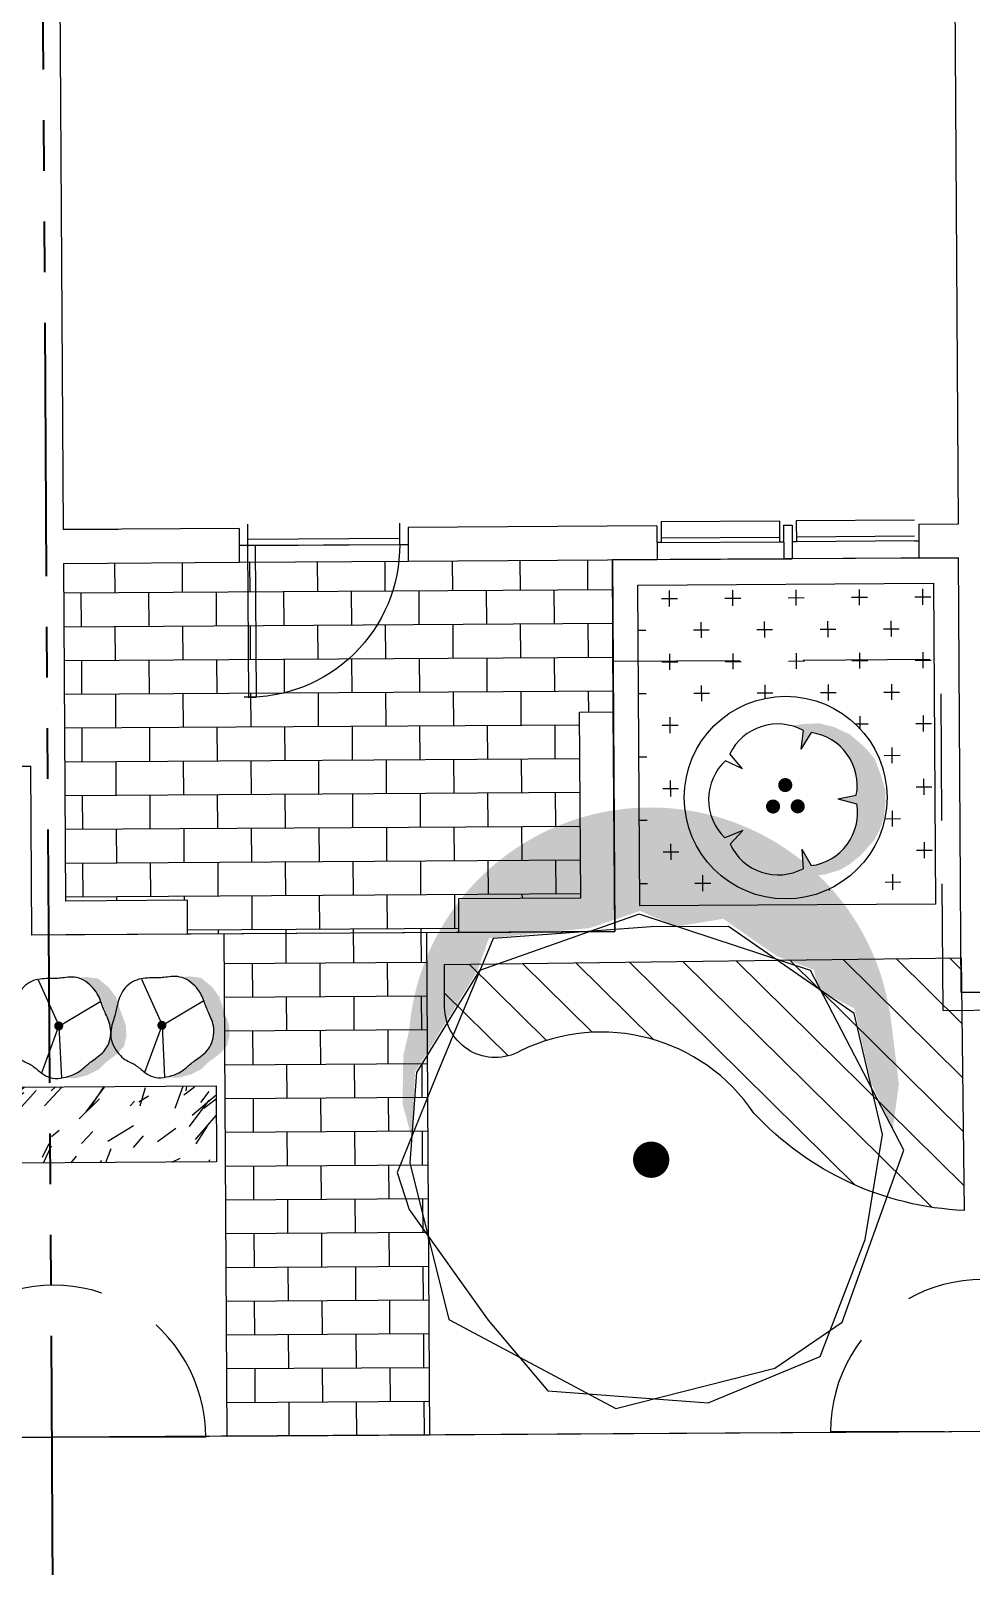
# Model space of a CAD drawing. Header units: feet. Extents: x 919634 to 928945, y 707022 to 708026.
# Drawn here: x 920902.22 to 920920.78, y 707106.93 to 707137.25 of the extents above; entities that cross this region are included whole.
import ezdxf

# ---------------------------------------------------------------- set-up
doc = ezdxf.new("R2010")
doc.units = ezdxf.units.FT
doc.header["$LTSCALE"] = 20
doc.header["$MEASUREMENT"] = 0
for name, pattern in [('HIDDEN2', [0.1875, 0.125, -0.0625]), ('Site Plan$0$HIDDEN2', [0.1875, 0.125, -0.0625]), ('Site Plan$0$PHANTOM2', [1.25, 0.625, -0.125, 0.125, -0.125, 0.125, -0.125])]:
    doc.linetypes.add(name, pattern=pattern)
for name, color, linetype in [('-u-site-utility clear zone', 252, 'HIDDEN2'), ('-u-site-xref', 7, 'Continuous'), ('LP-ANNO-LABL-SHRB', 2, 'Continuous'), ('Site Plan$0$-u-site-bldg_interior', 252, 'Continuous'), ('Site Plan$0$A-SILL', 4, 'Continuous'), ('Site Plan$0$SP-BLDG-ROOF ABOVE', 4, 'Site Plan$0$HIDDEN2'), ('Site Plan$0$SP-LOT PAVERS', 254, 'Continuous'), ('x-Villa5-LP Block$0$L-002', 253, 'Continuous'), ('x-Villa5-LP Block$0$LK-SHRB-013M', 253, 'Continuous'), ('x-Villa5-LP Block$0$LK-SHRB-035M', 253, 'Continuous'), ('x-Villa5-LP Block$0$LK-SHRB-TRNK', 253, 'Continuous'), ('x-Villa5-LP Block$0$LK-TREE-025M', 253, 'Continuous'), ('x-Villa5-LP Block$0$LK-TREE-050M', 253, 'Continuous'), ('x-Villa5-LP Block$0$LK-TREE-TRNK', 253, 'Continuous'), ('x-Villa5-LP Block$0$LP-PATT-SHAR', 253, 'Continuous'), ('x-Villa5-LP Block$0$LP-SHAR-BRDR-CONT', 253, 'Continuous'), ('x-Villa5-LP Block$0$LP-SHRB', 253, 'Continuous'), ('x-Villa5-LP Block$0$LP-TREE', 253, 'Continuous')]:
    doc.layers.add(name, color=color, linetype=linetype)
for name, color, linetype, lineweight in [('Site Plan$0$SP-LOT LINES', 252, 'Site Plan$0$PHANTOM2', 40), ('Site Plan$0$SP-SIDEWALK', 2, 'Continuous', 25), ('SP-BUILDING-FOOTPRINT', 1, 'Continuous', 25)]:
    doc.layers.add(name, color=color, linetype=linetype, lineweight=lineweight)
for name, color, linetype, plot in [('x-Villa5-LP Block$0$-u-site-no_plot', 253, 'Continuous', False), ('x-Villa5-LP Block$0$LK-SHRB-SHAD', 253, 'Continuous', False), ('x-Villa5-LP Block$0$LK-TREE-SHAD', 253, 'Continuous', False), ('x-Villa5-LP Block$0$LK-TREE-SHAD-SM30', 253, 'Continuous', False), ('x-Villa5-LP Block$0$LK-TREE-SHAD-SM40', 253, 'Continuous', False), ('x-Villa5-LP Block$0$LK-TREE-SHAD-SM50', 253, 'Continuous', False)]:
    doc.layers.add(name, color=color, linetype=linetype, plot=plot)
doc.layers.get('-u-site-xref').off()

# ---------------------------------------------------------------- blocks, each defined once
blk = doc.blocks.new('Site Plan$0$DR1H902')
for p, q in [((-0.5, 0), (-0.5, 1)), ((-0.5, 1.000000000000057), (-0.4500000000000455, 1.000000000000057)), ((-0.4500000000000455, 0), (-0.4500000000000455, 1)), ((-0.5, -5.684341886080801e-14), (-0.4500000000000455, -5.684341886080801e-14))]:
    blk.add_line(p, q)
blk.add_arc((-0.5, 0), 1, 0, 91.70698490235472)
blk = doc.blocks.new('Site Plan$0$A$C4e4189c5')
at = {"layer": 'Site Plan$0$-u-site-bldg_interior'}
for p, q in [((-38.00000000004002, 4), (-40.00000000004002, 4)), ((-2.00000000005457, 5.5), (-38.00000000005457, 5.5)), ((-2.000000000040018, 4), (-38.00000000004002, 4)), ((-2.000000000040018, 4), (-4.001776687800884e-11, 4))]:
    blk.add_line(p, q, dxfattribs=at)
at = {"layer": 'Site Plan$0$-u-site-bldg_interior', "xscale": 35.99999999999999, "yscale": 35.99999999999999, "zscale": 95.99999999999997, "rotation": 179.9999999999935}
blk.add_blockref('Site Plan$0$DR1H902', (-20.00000000004002, 4), dxfattribs=at)
blk = doc.blocks.new('Site Plan')
at = {"layer": 'Site Plan$0$SP-LOT PAVERS'}
h = blk.add_hatch(dxfattribs=at)
h.set_pattern_fill('AR-B816', color=256, scale=0.08333333333333331, angle=0.3591501261498651)
h.set_pattern_definition([(0.3591501261498002, (920845.9880869243, 707109.1255465699), (-0.004178874107166311, 0.6666535692964085), []), (90.35915012614986, (920845.9880869243, 707109.1255465699), (-0.6708324434035743, 0.6624746951892417), [0.6666666666666665, -0.6666666666666665])])
h.paths.add_polyline_path([(920910.0271899253, 707119.4438468982), (920910.670670735, 707119.4478805154), (920910.6664920351, 707120.1145063223), (920913.0725832878, 707120.1296165109), (920913.04959948, 707123.7962111419), (920913.7162530487, 707123.800390016), (920913.6974482017, 707126.8003172514), (920902.8643277062, 707126.7324244714), (920902.9061163386, 707120.0658886808), (920905.3100437657, 707120.0809575417), (920905.3142226399, 707119.4143039724), (920906.0272684051, 707119.4187736529), (920906.0871627085, 707109.5022736781), (920910.0870842288, 707109.5273469237)])
at = {"layer": 'Site Plan$0$-u-site-bldg_interior'}
for p, q in [((920902.6318778665, 707163.815011359, -4.92498255506876e-07), (920902.8601488317, 707127.3990780406, -4.92498255506876e-07)), ((920920.5264683261, 707127.509818204, -4.92498255506876e-07), (920920.2981974503, 707163.9257498995, -4.92498255506876e-07)), ((920919.6595896453, 707127.5877192024, -4.92498255506876e-07), (920917.3263021526, 707127.5730931431, -4.92498255506876e-07)), ((920902.8601487395, 707127.39907804, -4.92498255506876e-07), (920903.9433802138, 707127.4058682055, -4.92498255506876e-07)), ((920906.3313216268, 707127.4208368589, -4.92498255506876e-07), (920902.8601488317, 707127.3990780406, -4.92498255506876e-07)), ((920906.3313216268, 707127.4208368589, -4.92498255506876e-07), (920906.3355005006, 707126.7541832897, -4.92498255506876e-07)), ((920906.4974626598, 707127.5052132737, -4.92498255506876e-07), (920906.500074456, 707127.088554793, -4.92498255506876e-07)), ((920909.4974037214, 707127.5240182076, -4.92498255506876e-07), (920909.5000155177, 707127.1073597264, -4.92498255506876e-07)), ((920914.5768785387, 707127.472523591, -4.92498255506876e-07), (920909.6645894732, 707127.4417312139, -4.92498255506876e-07)), ((920909.6645894732, 707127.4417312139, -4.92498255506876e-07), (920909.6687683474, 707126.7750776602, -4.92498255506876e-07)), ((920914.5768785387, 707127.472523591, -4.92498255506876e-07), (920914.5810574128, 707126.8058700216, -4.92498255506876e-07)), ((920914.6596878757, 707127.5563776467, -4.92498255506876e-07), (920916.9929753682, 707127.5710037056, -4.92498255506876e-07)), ((920914.6596878757, 707127.5563776467, -4.92498255506876e-07), (920914.6622773283, 707127.1432836293, -4.92498255506876e-07)), ((920916.9929753682, 707127.5710037056, -4.92498255506876e-07), (920916.9955648207, 707127.1579096887, -4.92498255506876e-07)), ((920917.0768294234, 707127.4881943689, -4.92498255506876e-07), (920917.2434928155, 707127.4892390876, -4.92498255506876e-07)), ((920917.0768294234, 707127.4881943689, -4.92498255506876e-07), (920917.0810082976, 707126.8215407999, -4.92498255506876e-07)), ((920917.2434928155, 707127.4892390876, -4.92498255506876e-07), (920917.2476716897, 707126.8225855184, -4.92498255506876e-07)), ((920917.3263021526, 707127.5730931431, -4.92498255506876e-07), (920917.3288916051, 707127.1599991256, -4.92498255506876e-07)), ((920919.7434437004, 707127.5049098654, -4.92498255506876e-07), (920920.5264683261, 707127.509818204, -4.92498255506876e-07)), ((920919.7434437004, 707127.5049098654, -4.92498255506876e-07), (920919.7476225746, 707126.8382562962, -4.92498255506876e-07)), ((920906.500074456, 707127.088554793, -4.92498255506876e-07), (920906.3334110634, 707127.0875100745, -4.92498255506876e-07)), ((920906.4992909172, 707127.2135523371, -4.92498255506876e-07), (920909.499231979, 707127.2323572707, -4.92498255506876e-07)), ((920906.500074456, 707127.088554793, -4.92498255506876e-07), (920909.5000155177, 707127.1073597264, -4.92498255506876e-07)), ((920909.5000155177, 707127.1073597264, -4.92498255506876e-07), (920909.66667891, 707127.1084044451, -4.92498255506876e-07)), ((920914.6622773283, 707127.1432836293, -4.92498255506876e-07), (920914.5789456321, 707127.1427612702, -4.92498255506876e-07)), ((920914.6616970166, 707127.2358604609, -4.92498255506876e-07), (920916.9949845091, 707127.2504865199, -4.92498255506876e-07)), ((920914.6622773283, 707127.1432836293, -4.92498255506876e-07), (920916.9955648207, 707127.1579096887, -4.92498255506876e-07)), ((920916.9955648207, 707127.1579096887, -4.92498255506876e-07), (920917.078896517, 707127.1584320479, -4.92498255506876e-07)), ((920917.3288916051, 707127.1599991256, -4.92498255506876e-07), (920917.2455599094, 707127.1594767665, -4.92498255506876e-07)), ((920919.6615987862, 707127.2672020167, -4.92498255506876e-07), (920917.3283112935, 707127.2525759569, -4.92498255506876e-07)), ((920919.6621790981, 707127.1746251846, -4.92498255506876e-07), (920917.3288916051, 707127.1599991256, -4.92498255506876e-07)), ((920919.6621790981, 707127.1746251846, -4.92498255506876e-07), (920919.7455107939, 707127.1751475444, -4.92498255506876e-07)), ((920902.8643277058, 707126.7324244714, -4.92498255506876e-07), (920906.3355005006, 707126.7541832897, -4.92498255506876e-07)), ((920902.8643277058, 707126.7324244714, -4.92498255506876e-07), (920902.9061163384, 707120.0658886808, -4.92498255506876e-07)), ((920906.3355005006, 707126.7541832897, -4.92498255506876e-07), (920909.6687683474, 707126.7750776602, -4.92498255506876e-07)), ((920909.6687683474, 707126.7750776602, -4.92498255506876e-07), (920914.5810574128, 707126.8058700216, -4.92498255506876e-07)), ((920914.5810574128, 707126.8058700216, -4.92498255506876e-07), (920917.0810082976, 707126.8215407999, -4.92498255506876e-07)), ((920917.0810082976, 707126.8215407999, -4.92498255506876e-07), (920917.2476716897, 707126.8225855184, -4.92498255506876e-07)), ((920919.7476225746, 707126.8382562962, -4.92498255506876e-07), (920917.2476716897, 707126.8225855184, -4.92498255506876e-07)), ((920919.7476225746, 707126.8382562962, -4.92498255506876e-07), (920920.5306472001, 707126.8431646348, -4.92498255506876e-07)), ((920920.5844501805, 707118.2599824987, -4.92498255506876e-07), (920920.530647067, 707126.8431646338, -4.92498255506876e-07)), ((920913.0495994799, 707123.7962111419, -4.92498255506876e-07), (920913.7162530486, 707123.800390016, -4.92498255506876e-07)), ((920913.0725832875, 707120.1296165109, -4.92498255506876e-07), (920913.0495994799, 707123.7962111419, -4.92498255506876e-07)), ((920913.7434157307, 707119.4671418156, -4.92498255506876e-07), (920913.7162530486, 707123.800390016, -4.92498255506876e-07)), ((920899.2464917982, 707122.709665773, -4.92498255506876e-07), (920902.2227445005, 707122.7283222176, -4.92498255506876e-07)), ((920902.2436154985, 707119.3950560732, -4.92498255506876e-07), (920902.2227211397, 707122.728322071, -4.92498255506876e-07)), ((920905.3100437655, 707120.0809575417, -4.92498255506876e-07), (920902.9061163384, 707120.0658886808, -4.92498255506876e-07)), ((920905.3142226398, 707119.4143039724, -4.92498255506876e-07), (920905.3100437655, 707120.0809575417, -4.92498255506876e-07)), ((920910.666491861, 707120.1145340845, -4.92498255506876e-07), (920913.0725832875, 707120.1296165109, -4.92498255506876e-07)), ((920910.6706707348, 707119.4478805154, -4.92498255506876e-07), (920910.666491861, 707120.1145340845, -4.92498255506876e-07)), ((920902.9102690682, 707119.3992349473, -4.92498255506876e-07), (920902.2436154985, 707119.3950560732, -4.92498255506876e-07)), ((920905.3142226398, 707119.4143039724, -4.92498255506876e-07), (920902.9102690682, 707119.3992349473, -4.92498255506876e-07)), ((920910.6706707348, 707119.4478805154, -4.92498255506876e-07), (920913.7434157307, 707119.4671418156, -4.92498255506876e-07)), ((920921.25110375, 707118.2641613729, -4.92498255506876e-07), (920920.5844501805, 707118.2599824987, -4.92498255506876e-07))]:
    blk.add_line(p, q, dxfattribs=at)
at = {"layer": 'Site Plan$0$A-SILL'}
for p, q in [((920913.7162530486, 707123.800390016, -4.92498255506876e-07), (920913.6974482016, 707126.8003172516, -4.92498255506876e-07)), ((920910.6706707348, 707119.4478805154, -4.92498255506876e-07), (920905.3142226398, 707119.4143039724, -4.92498255506876e-07))]:
    blk.add_line(p, q, dxfattribs=at)
at = {"layer": 'Site Plan$0$SP-BLDG-ROOF ABOVE'}
for p, q in [((920913.7100012768, 707124.8003433701, -4.92498255506876e-07), (920920.5431837756, 707124.8431901512, -4.92498255506876e-07)), ((920920.2243983167, 707117.9061381783, -4.92498255506876e-07), (920920.1809140175, 707124.840918575, -4.92498255506876e-07)), ((920920.2243983189, 707117.9061378099, -4.92498255506876e-07), (920925.7646267961, 707117.9590970827, -4.92498255506876e-07))]:
    blk.add_line(p, q, dxfattribs=at)
at = {"layer": 'Site Plan$0$SP-LOT LINES', "ltscale": 0.4}
blk.add_line((920902.7832920322, 707086.4811117142, 1.430118495161385e-07), (920902.2191440273, 707176.479343569, 1.430118495161385e-07), dxfattribs=at)
at = {"layer": 'Site Plan$0$SP-SIDEWALK'}
for p, q in [((920906.0272656438, 707119.4192307692, -4.92498255506876e-07), (920906.0870933855, 707109.513751177, -4.92498255506876e-07)), ((920910.027192686, 707119.4433897815, -4.92498255506876e-07), (920910.0870204277, 707109.5379101892, -4.92498255506876e-07)), ((920958.6307453202, 707109.829742878), (920601.175494837, 707107.5890581203)), ((920939.6384011458, 707109.7125874128, -4.92498255506876e-07), (920844.3069367487, 707109.1150083903, -4.92498255506876e-07))]:
    blk.add_line(p, q, dxfattribs=at)
at = {"layer": 'Site Plan$0$-u-site-bldg_interior', "xscale": -0.08333333333333334, "yscale": 0.08333333333333334, "zscale": 0.08333333333333333, "rotation": 0.3591501261498654}
blk.add_blockref('Site Plan$0$A$C4e4189c5', (920906.3355251638, 707126.7533630034, 1.430120795902004e-07), dxfattribs=at)
blk = doc.blocks.new('x-Villa5-LP Block$0$SHRUB-LRG-121')
at = {"layer": 'x-Villa5-LP Block$0$LK-SHRB-SHAD'}
blk.add_hatch(color=256, dxfattribs=at).paths.add_polyline_path([(0.2065465789053249, 0.499285902393737), (0.2951794070149774, 0.5079279536462238), (0.411915319333076, 0.4906438459901814), (0.5243276808678559, 0.397741762831771), (0.5999898483938679, 0.2918765950680324), (0.6432253726944523, 0.1579247517193387), (0.6994315575786629, -0.001953250537884088), (0.703755108361996, -0.1099789298269798), (0.6778137954283778, -0.2158440975907219), (0.6107987294690176, -0.2914620730930899), (0.4746068345091103, -0.3930062126550524), (0.4097535480582408, -0.4578216202285113), (0.2908558562316514, -0.5161554880748369), (0.1676346053880735, -0.5464026751851456), (0.08764888707872842, -0.5420816469833696), (0.06386934541994549, -0.5312790790544568), (0.1525021735295979, -0.5075134316712848), (0.2389732221307597, -0.4578216202285113), (0.3146353896567717, -0.3908456959786335), (0.4184006496248998, -0.3173882371526879), (0.5027099187175637, -0.222325637317855), (0.5394601209599799, -0.1359050938865778), (0.5394601209599799, -0.008434790265017256), (0.5048716982260544, 0.1017514005494355), (0.4637979534339678, 0.1838509157789332), (0.431371310208533, 0.276753004088409), (0.3665180237576635, 0.3847786833775082), (0.2886940767231607, 0.4560756306780966), (0.2411350016392504, 0.4841623062630482)])
at = {"layer": 'x-Villa5-LP Block$0$LK-SHRB-013M'}
for p, q in [((-0.2098530739028206, 0.4809741930429254), (0.002837181159428326, 0.004674438082567178)), ((0.02411054094827492, 0.011761417733549), (0.4392924265207689, 0.2544689060083254)), ((0.002837181159428326, 0.004674438082567178), (-0.1833047622509838, -0.4896424062422291))]:
    blk.add_line(p, q, dxfattribs=at)
at = {"layer": 'x-Villa5-LP Block$0$LK-SHRB-035M'}
blk.add_line((0.002837181159428326, -0.00418428843384433), (0.02518236886833591, -0.5396977819131603), dxfattribs=at)
blk.add_lwpolyline([(0.3657733124828653, -0.35104675494226), (0.3815805365216605, -0.3398224485478138), (0.3984144767265718, -0.327644928642151), (0.4158459435518083, -0.3143925663024838), (0.4334457474515645, -0.2999437326060139), (0.4507846988800637, -0.2841767986299537), (0.4674336082915005, -0.2669701354515119), (0.4829632861400981, -0.2482021141479045), (0.4969445428800441, -0.2277511057963295), (0.5090221857100872, -0.2055785103113124), (0.5191370088070641, -0.181977842956595), (0.5273038030923587, -0.157325647833229), (0.5335373594873332, -0.1319984690422693), (0.5378524689133641, -0.1063728506847603), (0.5402639222918211, -0.08082533686176063), (0.5407865105440806, -0.05573247167431816), (0.5394350245915192, -0.03147079922348794), (0.536275354923454, -0.008348851016915404), (0.5315777903010783, 0.01359689181135337), (0.5256637190535045, 0.03439796072068546), (0.5188545295098805, 0.05408588717044083), (0.511471609999326, 0.07269220261998655), (0.5038363488509816, 0.09024843852867548), (0.4962701343939813, 0.1067861263558783), (0.4890943549574445, 0.1223367975609513), (0.4825563381064555, 0.1369648516656667), (0.4766071683498154, 0.1508661604414172), (0.4711238694322759, 0.1642694637220075), (0.4659834650985957, 0.1774035013412316), (0.4610629790935121, 0.190497013132898), (0.456239435161784, 0.2037787389308043), (0.4513898570481558, 0.2174774185687482), (0.4463912684973721, 0.2318217918805381), (0.441103597414795, 0.2469884512149925), (0.4353183883481648, 0.2629453989810351), (0.4288100900058325, 0.2796084901026141), (0.4213531510961417, 0.2968935795036778), (0.4127220203274362, 0.3147165221081671), (0.4026911464080811, 0.3329931728400304), (0.391034978046406, 0.3516393866232121), (0.3775279639507758, 0.3705710183816642), (0.3620217693270575, 0.3896513068901406), (0.3446769253713242, 0.4085330263266691), (0.3257311797771578, 0.4268163347200868), (0.3054222802381474, 0.4441013900992274), (0.2839879744478893, 0.4599883504929316), (0.2616660100999724, 0.4740773739300366), (0.238694134887993, 0.4859686184393794), (0.2153100965055472, 0.4952622420497939), (0.1917475925335239, 0.5016977528998616), (0.1682241201020815, 0.505572059567136), (0.1449531262286641, 0.5073214207389043), (0.1221480579307368, 0.5073820951024572), (0.1000223622257579, 0.5061903413450857), (0.07878948613117842, 0.5041824181540839), (0.05866287666444947, 0.5017945842167428), (0.03985598084303632, 0.4994630982203496), (0.02248366055935236, 0.497542796593585), (0.006266437205681541, 0.4960628267306575), (-0.009173752950729863, 0.4949709137671725), (-0.02421497364264269, 0.4942147828387213), (-0.03923528860280356, 0.4937421590809024), (-0.05461276156398043, 0.4935007676293139), (-0.0707254562589128, 0.493438333619558), (-0.08795143642037573, 0.4935025821872294), (-0.1065660895111904, 0.4936041247113003), (-0.1264340979145473, 0.4935051175442382), (-0.1473174677437044, 0.4929306032818879), (-0.1689782051119195, 0.491605624520087), (-0.1911783161324578, 0.4892552238546806), (-0.2136798069185772, 0.4856044438815097), (-0.2362446835835428, 0.4803783271964157), (-0.2586349522406195, 0.4733019163952399), (-0.28062070960695, 0.4641738346543072), (-0.3020044148152365, 0.4530870274718488), (-0.3225966176020663, 0.4402080209265833), (-0.3422078677040261, 0.4257033410972291), (-0.3606487148577031, 0.4097395140625011), (-0.3777297087996843, 0.3924830659011107), (-0.3932613992665566, 0.37410052269178), (-0.4070543359949141, 0.3547584105132238), (-0.4189846554291066, 0.3346415083351673), (-0.4291908408445835, 0.3140076066914048), (-0.4378769622245784, 0.293132749006741), (-0.4452470895522964, 0.2722929787059769), (-0.451505292810964, 0.2517643392139171), (-0.4568556419838004, 0.2318228739553625), (-0.461502207054032, 0.2127446263551214), (-0.4656490580048782, 0.1948056398379947), (-0.4694891977182891, 0.1781690378778826), (-0.4731713606711594, 0.1625462641450675), (-0.4768332142391358, 0.1475358423589199), (-0.4806124257978439, 0.1327362962388214), (-0.4846466627229091, 0.1177461495041427), (-0.4890735923899712, 0.1021639258742653), (-0.4940308821746626, 0.08558814906856327), (-0.4996561994526161, 0.06761734280640752), (-0.5059803350152947, 0.04795023198010284), (-0.5126065733175551, 0.02668634617363708), (-0.519031322230056, 0.00402541614392149), (-0.5247509896234988, -0.01983282735213265), (-0.5292619833685421, -0.04468865355761409), (-0.5320607113358804, -0.070342331715608), (-0.5326435813961865, -0.09659413106920312), (-0.5305070014201405, -0.1232443208614882), (-0.5253009075472193, -0.1500657602906834), (-0.517289348992108, -0.1767216683755279), (-0.5068899032382888, -0.2028478540898924), (-0.4945201477692436, -0.2280801264076509), (-0.4805976600684474, -0.2520542943026705), (-0.4655400176193822, -0.2744061667488253), (-0.4497647979055373, -0.2947715527199861), (-0.4336895784103874, -0.3127862611900234), (-0.417675376585116, -0.328206366086075), (-0.4018569697517407, -0.3412690011483335), (-0.3863125751999661, -0.352331565070255), (-0.3711204102195111, -0.3617514565453028), (-0.3563586921000876, -0.3698860742669261), (-0.3421056381314074, -0.3770928169285881), (-0.3284394656031822, -0.383729083223745), (-0.3154383918051309, -0.3901522718458565), (-0.3031309360368155, -0.3966813471353809), (-0.291346825637234, -0.4034815360208093), (-0.2798660899552345, -0.4106796310776275), (-0.2684687583396652, -0.4184024248813252), (-0.2569348601393813, -0.4267767100073954), (-0.2450444247032308, -0.4359292790313241), (-0.232577481380055, -0.4459869245286043), (-0.219314059518716, -0.4570764390747222), (-0.2050514160916777, -0.4692157957703103), (-0.1896557185658807, -0.4819876898165489), (-0.1730103620318957, -0.4948659969397617), (-0.1549987415802647, -0.5073245928662686), (-0.1355042523015726, -0.5188373533223931), (-0.1144102892863614, -0.5288781540344552), (-0.09160024762520891, -0.5369208707287783), (-0.06695752240866426, -0.5424393791316859), (-0.04048119930575922, -0.5450505099464706), (-0.01263312629937019, -0.5449429137843325), (0.01600915804914393, -0.5424481962334475), (0.04486811517845268, -0.5378979628819813), (0.07336620652719716, -0.5316238193181171), (0.1009258935340398, -0.5239573711300203), (0.1269696376376288, -0.5152302239058635), (0.1509199002766195, -0.5057739832338264), (0.1723440149706832, -0.4958832636724217), (0.1913888035635622, -0.4857047156615764), (0.208345959980015, -0.4753479986115536), (0.2235071781447999, -0.464922771932617), (0.2371641519826824, -0.4545386950350405), (0.2496085754184136, -0.4443054273290805), (0.2611321423767592, -0.4343326282250146), (0.2720265467824774, -0.4247299571331027), (0.282572228871615, -0.4155614766450064), (0.2930046141253513, -0.4067088620779806), (0.3035478743361608, -0.3980081919306642), (0.3144261812965183, -0.3892955447016995), (0.3258637067988985, -0.3804069988897325), (0.338084622635769, -0.3711786329934093), (0.3513131005996044, -0.3614465255113686)], close=True, dxfattribs=at)
at = {"layer": 'x-Villa5-LP Block$0$LK-SHRB-TRNK', "const_width": 0.046875}
blk.add_lwpolyline([(-0.0234375, 0, 1), (0.0234375, 0, 1)], format="xyb", close=True, dxfattribs=at)
blk = doc.blocks.new('x-Villa5-LP Block$0$SHRUB-LRG-421')
at = {"layer": 'x-Villa5-LP Block$0$LK-SHRB-SHAD'}
blk.add_hatch(color=256, dxfattribs=at).paths.add_polyline_path([(0.04890674199781841, 0.4855210793319458), (0.1251363003899257, 0.4961515451490079), (0.2279575585463363, 0.4996950395267881), (0.3307788259290732, 0.4731188634399501), (0.4300545247320002, 0.4252817499469046), (0.5240118891178724, 0.3455532274584883), (0.5966958789301486, 0.2605094662894487), (0.6303787066277664, 0.1719222222868169), (0.665834318615282, 0.05675879642525672), (0.667607102905194, -0.02474147036599916), (0.6551976405548317, -0.1345896575469361), (0.6250603722107044, -0.2178616744131325), (0.5896047602231818, -0.2834162367067066), (0.4956474050636501, -0.3861774409041772), (0.4282817496684288, -0.4393297930778495), (0.3591433099832955, -0.4800799235874322), (0.2545492675369729, -0.5101995882799528), (0.1588191280875293, -0.5137430826577329), (0.1020901507527654, -0.5084278439771097), (0.03472450458387755, -0.5013408667657373), (0.1198179567465303, -0.4729929463760598), (0.1074084943961608, -0.3471990546974375), (0.1712285904378987, -0.4570472418783744), (0.3095054605818319, -0.4109818726881684), (0.4123267187382424, -0.309992407021447), (0.4726012554264969, -0.1930572426291377), (0.4814651584233758, -0.09738301564303953), (0.4761468147799803, -0.03360019765230859), (0.3538249663399, -0.007024021565474214), (0.4796923741334638, 0.01778041021852061), (0.4779195990698923, 0.1453460461999825), (0.4247361810886048, 0.2799986593928168), (0.3644616536266909, 0.3526402046698607), (0.2598676111803684, 0.4199665112662778), (0.1747741497913893, 0.4359122215360571), (0.1091812786860658, 0.3313792672636495), (0.1251363003899257, 0.4554014146394252), (0.0666345479915833, 0.4784340963484794)])
at = {"layer": 'x-Villa5-LP Block$0$LK-SHRB-035M'}
for p, q in [((0.1070605847806689, 0.3273411572877905), (0.1226090518030247, 0.4520215615394463)), ((0.1070605847806689, 0.3273411572877905), (0.1765469323739666, 0.4376839616435433)), ((-0.2847589954806651, 0.2000312582911725), (-0.3985323658521303, 0.2533470929504844)), ((-0.2847589954806651, 0.2000312582911725), (-0.3682287763061147, 0.3002145037162407)), ((0.3492184028398952, -0.005960485389671533), (0.4726012543041307, 0.01778040750961551)), ((0.3492184028398952, -0.005960485389671533), (0.4756331082320884, -0.0379481273089084)), ((-0.2847589954806651, -0.2119522290705191), (-0.4058325046575888, -0.2603783826503054)), ((-0.2847589954806651, -0.2119522290705191), (-0.3706232724072152, -0.3036816353641498)), ((0.1070605847806689, -0.3392621280671371), (0.1677669135920894, -0.4492698535837576)), ((0.1070605847806689, -0.3392621280671371), (0.1157028217975551, -0.4693743823489385))]:
    blk.add_line(p, q, dxfattribs=at)
for centre, start, end in [((-0.05022857247180212, 0.1414409158475465), 60.90413336494095, 153.4676079125364), ((0.1238117442153808, 0.08618405869442114), 348.9041333649409, 81.46760791253651), ((-0.1565623821000059, -0.00700595351980482), 132.904133364941, 225.4676079125363), ((0.1250407657126544, -0.09641342650505891), 276.9041333649411, 9.467607912536403), ((-0.04823997391631707, -0.1540080214654722), 204.904133364941, 297.4676079125363)]:
    blk.add_arc(centre, 0.3554337938960817, start, end, dxfattribs=at)
at = {"layer": 'x-Villa5-LP Block$0$LK-SHRB-TRNK', "const_width": 0.04687499999999999}
for points in [[(-0.02397241328819177, 0.08914721400351056, 1), (0.02290258671183665, 0.08914721400351056, 1)], [(-0.1062937164925586, -0.0534374656917862, 1), (-0.05941871649256569, -0.0534374656917862, 1)], [(0.05834888991621057, -0.0534374656917862, 1), (0.1052238899162035, -0.0534374656917862, 1)]]:
    blk.add_lwpolyline(points, format="xyb", close=True, dxfattribs=at)
blk = doc.blocks.new('x-Villa5-LP Block$0$TREE-SIMP-007')
at = {"layer": 'x-Villa5-LP Block$0$LK-TREE-SHAD'}
blk.add_hatch(color=256, dxfattribs=at).paths.add_polyline_path([(0.04464626990468901, 0.4933402276700676), (0.118561608062322, 0.5128946276079205), (0.2185647204215968, 0.5107219136258578), (0.3620474371299451, 0.4759585417142773), (0.4816163718603264, 0.41077721549496), (0.5968373469838184, 0.2934508262281241), (0.6685787094780835, 0.09573413876823622), (0.6707526934215764, -0.07591002234803312), (0.6294470564557457, -0.2193089379584805), (0.5555317182981128, -0.3344626184234016), (0.4359627835677315, -0.4300618937703149), (0.3011759860731615, -0.4952432199896393), (0.1533453014777422, -0.5126249059454295), (0.06203811661239911, -0.4995886427736238), (0.1533453014777422, -0.4561344252940742), (0.3098719052869399, -0.4213710533824937), (0.3490035583092777, -0.3474988815952074), (0.3903091869949833, -0.3388080360272383), (0.4185709368600214, -0.2627631554380301), (0.4968342429046686, -0.1519549029372413), (0.4816163718603264, -0.05418291360825833), (0.5142260813322537, 0.019689258179028), (0.4794423961969585, 0.1239793790939174), (0.4598765655457271, 0.3325596261038299), (0.3924831709385046, 0.3564594436455195), (0.1837810270061482, 0.4868220960841683)])
at = {"layer": 'x-Villa5-LP Block$0$LK-TREE-SHAD-SM30'}
h = blk.add_hatch(color=256, dxfattribs=at)
edge = h.paths.add_edge_path()
edge.add_arc((0.2278096112222272, 2.131628207280301e-14), 0.4999999999999998, 268.9557401733575, 451.0442598266425)
edge.add_arc((0.2095848480200289, 2.131628207280301e-14), 0.4999999999999998, -88.95574017335753, 88.95574017335753, ccw=False)
at = {"layer": 'x-Villa5-LP Block$0$LK-TREE-SHAD-SM40'}
h = blk.add_hatch(color=256, dxfattribs=at)
edge = h.paths.add_edge_path()
edge.add_arc((0.2095848480200289, 2.131628207280301e-14), 0.4999999999999998, 271.0442598266425, 448.9557401733575)
edge.add_arc((0.2095848480200289, 2.842170943040401e-14), 0.4999999999999953, 88.95574017335763, 91.3924069492444)
edge.add_arc((0.185285154257798, 2.131628207280301e-14), 0.4999999999999998, -88.60759305075572, 88.60759305075572, ccw=False)
edge.add_arc((0.2095848480200289, 2.131628207280301e-14), 0.499999999999998, 268.6075930507556, 271.0442598266424)
at = {"layer": 'x-Villa5-LP Block$0$LK-TREE-SHAD-SM50'}
h = blk.add_hatch(color=256, dxfattribs=at)
edge = h.paths.add_edge_path()
edge.add_arc((0.185285154257798, 2.131628207280301e-14), 0.4999999999999998, 271.3924069492443, 448.6075930507557)
edge.add_arc((0.185285154257798, 2.131628207280301e-14), 0.499999999999998, 88.60759305075557, 95.22189701548905)
edge.add_arc((0.1590897602023347, -0.001406959955225773), 0.4997050858628154, -86.06592945530508, 92.2147573101438, ccw=False)
edge.add_arc((0.1852851542577696, 4.263256414560601e-14), 0.5000000000000203, 270.9269308393521, 271.3924069492468)
at = {"layer": 'x-Villa5-LP Block$0$LK-TREE-025M'}
blk.add_lwpolyline([(-0.0995639653173157, 0.5008954739388543), (-0.3296293215514368, 0.3388508305590534), (-0.4764329265077549, 0.2162224539657984), (-0.5027261094850246, -0.114436205212634), (-0.408508870483189, -0.3465542038794212), (-0.1674880213418817, -0.4407152817027296), (0.04943073822045108, -0.4779417523040692), (0.2992159765043425, -0.4210071483094566), (0.481077158763668, -0.1626116406032168), (0.481077158763668, -0.00275679018125885), (0.4591661729492955, 0.3235222830814806), (0.1787055545252656, 0.4417710769863987), (-0.02287551496701212, 0.524983190020464)], close=True, dxfattribs=at)
at = {"layer": 'x-Villa5-LP Block$0$LK-TREE-050M'}
blk.add_lwpolyline([(-0.003155627734059863, 0.4987056809810113), (-0.3274382229700166, 0.4198731506352757), (-0.5136816023922108, 0.07607573693711345), (-0.43261095487901, -0.2523931292834689), (-0.3383937158772028, -0.3925398463121539), (0.0165642594988924, -0.5217376017789519), (0.3890510183432809, -0.3312256564018483), (0.5073703417409092, 0.02133092590035091), (0.3934332155061497, 0.3519895850787833), (0.1830877516881344, 0.4833771335034314)], close=True, dxfattribs=at)
at = {"layer": 'x-Villa5-LP Block$0$LK-TREE-TRNK', "const_width": 0.03749999999999999}
blk.add_lwpolyline([(-0.01874999999998295, 2.131628207280301e-14, 1), (0.01875000000001137, 2.131628207280301e-14, 1)], format="xyb", close=True, dxfattribs=at)
blk = doc.blocks.new('x-Villa5-LP Block', base_point=(60.56777102686465, 154.948772139498, 6.35512269888012e-07))
at = {"layer": 'x-Villa5-LP Block$0$LP-PATT-SHAR'}
h = blk.add_hatch(dxfattribs=at)
h.set_pattern_fill('CROSS', color=256, scale=2.5)
h.set_pattern_definition([(0, (130.5677717450308, 165.3670401020073), (0.625, 0.625), [0.3125, -0.9375]), (90, (130.7240217450308, 165.2107901020073), (-0.6249999999999999, 0.625), [0.3125, -0.9375])])
h.paths.add_polyline_path([(130.5677717450308, 171.7003735327026), (136.4011050785193, 171.7003735327026), (136.4011050785193, 165.3670401020073), (130.5677717450308, 165.3670401020073)])
edge = h.paths.add_edge_path(flags=16)
edge.add_arc((133.4582977950681, 167.4881977662145), 2, 0, 360)
h = blk.add_hatch(dxfattribs=at)
h.set_pattern_fill('ANSI31', color=256, scale=6, angle=270)
h.set_pattern_definition([(315, (126.7029368983606, 159.315460167727), (0.5303300858899108, 0.5303300858899106), [])])
edge = h.paths.add_edge_path()
edge.add_line((136.9011036732036, 164.30670574638), (136.928042210909, 159.3154589397083))
edge.add_arc((137.2429381415693, 165.3469319233266), 6.039687558083138, 222.5455261898696, 267.01136990567124, ccw=False)
edge.add_arc((129.7722161044392, 159.2542497221043), 3.627937594114115, 33.62126725337898, 115.8116281026403)
edge.add_arc((127.7029314775687, 163.3921595456653), 0.9999999999999861, 179.8113446193063, 299.316298341274, ccw=False)
edge.add_line((126.7029368983606, 163.3954521972604), (126.7056971013425, 164.233739498464))
edge.add_line((126.7056971013425, 164.233739498464), (136.9011036732036, 164.30670574638))
h = blk.add_hatch(dxfattribs=at)
h.set_pattern_fill('LAFX-C235-MULCH', color=256, scale=4, pattern_type=2)
h.set_pattern_definition([(4.236394799059999, (117.0630925456731, 161.6536001013224), (-55.99999999996307, -3.999999999998226), [0.196788, -108.099101158]), (11.8886580396, (119.4907725456731, 163.6815201013223), (-19.99999999998795, -3.999999999987124), [0.28226, -77.3836900904]), (18.7586503478, (115.9000965456731, 163.2018001013223), (-12.00135249324568, -3.995940231420409), [0.40684, -210.8370881116]), (26.5650511771, (116.0745445456731, 162.0242801013223), (3.999999999998839, 4.000000000001912), [0.195036, -8.74923497568]), (29.291362171, (115.9945725456731, 162.6494401013223), (-99.99999999996487, -56.0000000000163), [0.34172, -187.7008469828]), (30.5792268725, (119.6434125456731, 164.4666401013224), (-67.99999999995879, -39.99999999999294), [0.18574, -102.0297179592]), (30.96375653209999, (118.7566525456731, 162.4168001013223), (-7.999999999990193, -3.99999999999663), [0.59336, -22.7304477954]), (31.6075022462, (119.4980525456731, 163.2672001013223), (-20.00000000002493, -11.9999999999917), [0.2219, -60.8354494424]), (33.69006752600001, (118.0661325456731, 160.6868601013223), (-7.999999999996394, -3.999999999999507), [0.262072, -14.16013209604]), (34.6951535312, (118.4877325456731, 164.2702801013224), (-11.99999999999839, -7.999999999988333), [0.34478, -62.90077335639999]), (35.188743132, (117.4991725456731, 160.2870841013223), (-107.9704025626283, -76.04204212472915), [0.69372, -214.6014234584]), (35.7538872544, (119.2218525456731, 162.0315601013224), (-28.00000000002642, -19.99999999999163), [0.44784, -122.7755438572]), (36.41637851990001, (116.7432525456731, 161.8134801013223), (-76.01414970793455, -55.98079174272707), [0.55096, -208.255153236]), (36.8698976458, (116.2126469456731, 163.8632401013223), (-12.00000000000615, -7.99999999999078), [0.145372, -19.85462805224]), (37.18470645320001, (116.2853325456731, 163.3326401013223), (-15.99999999999958, -11.99999999998536), [0.26458, -145.3376168468]), (38.9909940425, (117.7172525456731, 162.5694401013224), (-20.0000000000038, -15.99999999999983), [0.196388, -107.877662002]), (39.61068824, (117.3756125456731, 163.7033201013223), (-91.99999999997935, -75.99999999991097), [0.82084, -149.7514050452]), (40.50284838530001, (119.1418925456731, 163.3835201013223), (-135.9659065597899, -116.0399597267622), [0.45884, -215.1704678476]), (41.34777721970001, (116.2926125456731, 162.8166401013223), (-31.99999999991816, -27.9999999999343), [0.24204, -132.9645501448]), (42.58049078329999, (119.5780125456731, 160.7232001013223), (-47.99999999992922, -43.99999999986755), [0.365244, -200.632269924]), (42.84703721090001, (116.7141725456731, 163.0418801013223), (-107.9619766122515, -100.0410496043131), [0.68404, -222.9227381596]), (43.36342295840001, (117.6372925456731, 163.3980401013224), (-68.00000000007914, -64.00000000011224), [0.359924, -98.67542319200001]), (43.95837332399999, (117.9207725456731, 163.1582001013223), (-107.9999999998423, -103.9999999998839), [0.5654399999999999, -155.023745074]), (44.0289780689, (117.1720925456731, 163.9068401013224), (-116.0000000001742, -112.0000000000871), [0.303284, -166.5978840112]), (44.1185960034, (116.0164125456731, 160.5996401013223), (-123.9413914751457, -120.0605325627017), [0.6684, -177.5451185268]), (45.9093804492, (118.6185725456731, 162.7584001013223), (120.0000000000683, 124.0000000000745), [0.32384, -177.8895149972]), (46.19348942400001, (119.1564125456731, 162.9110401013224), (88.04075343188468, 91.961001164119), [0.49352, -132.4726452916]), (46.49433359130001, (119.9050925456731, 164.0304001013224), (71.96612476155346, 76.03207801210893), [0.59128, -109.7536501416]), (47.29061004259999, (119.6434125456731, 162.5621601013223), (44.00000000004975, 47.99999999998922), [0.51436, -70.252845592]), (47.29061004259999, (116.1254125456731, 163.7686401013223), (44.00000000004975, 47.99999999998922), [0.1286, -70.6386294368]), (47.8155566842, (117.0630925456731, 162.8747201013223), (76.00000000003259, 84.00000000000307), [0.3139, -172.4286839816]), (48.6913859865, (118.4077725456731, 160.6141721013223), (27.99999999997342, 32.00000000002454), [0.63864, -175.0884164632]), (48.945186229, (116.6778525456731, 163.8995601013224), (80.00000000014165, 92.00000000004077), [0.298808, -164.139629128]), (49.2891533288, (116.6051325456731, 160.7958801013224), (23.98960873812287, 28.00890345213219), [0.41232, -189.6192475584]), (50.52754015170001, (116.2126469456731, 162.3440801013223), (35.99999999987128, 43.99999999991179), [0.6402800000000001, -87.4505651716]), (50.59933933650001, (118.5676525456731, 161.9370401013223), (35.999999999971, 43.99999999993225), [0.26338, -144.6779873448]), (51.6666598909, (119.8760125456731, 161.4355201013223), (59.99999999990578, 75.99999999987719), [0.398448, -218.8730720772]), (52.1250163489, (117.9134925456731, 162.3150401013224), (12.00000000000035, 15.99999999999941), [0.165748, -45.4412674816]), (52.5238204386, (117.0049325456731, 163.6888001013224), (52.00000000003287, 67.99999999994802), [0.274768, -150.9336970072]), (52.74471054640001, (117.2738525456731, 161.2756001013223), (12.00571148050183, 15.99571479635884), [0.64836, -124.9541741904]), (52.853313302, (119.1273725456731, 161.2538001013224), (11.99999999998811, 15.99999999999677), [0.300924, -165.3010089128]), (52.853313302, (116.0163965456731, 161.2029201013223), (11.99999999998811, 15.99999999999677), [0.6018399999999999, -165.0000854696]), (53.42696902149999, (118.3205325456731, 164.0449601013223), (80.00000000000671, 108.0000000000848), [0.280572, -154.1215008996]), (55.0079798014, (119.6652125456731, 161.9952001013224), (8.000000000000005, 11.99999999998184), [0.2661719999999999, -48.56004884799999]), (55.58163552090001, (118.3496125456731, 162.3659201013224), (51.97263882129674, 76.01871357711228), [0.4758, -169.2769596504]), (55.88552705470001, (118.4949725456731, 163.1800001013223), (7.999999999982264, 11.99999999999247), [0.54432, -149.2288414084]), (56.30993247399999, (117.8190125456731, 161.1084401013223), (3.999999999999508, 7.999999999996393), [0.7338, -13.68840068556]), (56.30993247399999, (116.9031725456731, 161.4137201013224), (3.999999999999508, 7.999999999996393), [0.28828, -14.13392479544]), (56.59217541029999, (119.4180925456731, 164.1249201013223), (108.0552685508548, 163.9635902827126), [0.40924, -210.3797519764]), (57.14427804959999, (115.8492165456731, 161.6754001013223), (36.02656141108064, 55.98291590184687), [0.41532, -147.1516050132]), (57.99461679189999, (117.1720925456731, 160.6650521013223), (11.99999999999397, 19.99999999998042), [0.4114399999999999, -37.32449366455999]), (60.708637829, (118.2405725456731, 160.3161601013223), (56.00000000001632, 99.99999999996487), [0.3417, -187.7008469828]), (62.81888891450001, (117.5791325456731, 162.3004801013223), (4.000000000003781, 7.99999999999943), [0.302324, -166.0707500204]), (65.1794586645, (119.0037725456731, 163.9868001013224), (23.98016984858512, 52.00914779172928), [0.64068, -237.3845405396]), (66.2505055071, (117.3901725456731, 161.0139601013223), (27.99999999999469, 63.99999999988719), [0.397056, -108.8549478608]), (68.1985905136, (117.4482925456731, 162.6275601013224), (4.000000000010463, 11.999999999997), [0.5479999999999999, -20.99266290064]), (68.4590240815, (117.8989725456731, 163.6451601013223), (51.99999999990812, 132.0000000000264), [0.296948, -163.116638836]), (69.1022345012, (116.5906125456731, 161.4137201013224), (31.96079913338266, 84.01492319077363), [0.42792, -145.1742755116]), (69.22774531800002, (119.7960525456731, 161.2247201013223), (11.99999999996873, 31.99999999999514), [0.225444, -123.83905563]), (70.3461759419, (118.3496125456731, 161.3264801013223), (4.000000000006307, 11.99999999998665), [0.64832, -58.8159421784]), (70.9743939624, (118.9819725456731, 160.8322401013224), (4.000000000009033, 12.00000000000449), [0.44592, -122.2569542368]), (71.5650511771, (116.8668125456731, 162.2859601013224), (-1.536326621476292e-12, 4.000000000002049), [0.6205999999999999, -12.02850691588]), (72.9794743885, (118.8947725456731, 161.4064401013223), (43.99999999994675, 144.0000000000047), [0.372476, -204.6055718795999]), (74.8459319497, (116.8740925456731, 164.1249201013223), (39.99999999994552, 147.9999999999274), [0.361464, -198.555606126]), (78.690067526, (116.4888525456731, 160.2144001013224), (-6.269429420058259e-13, 4.000000000000169), [0.593, -19.80307453568]), (79.91940201250002, (119.5489325456731, 161.3410401013223), (11.99999999994069, 67.99999999995808), [0.6644399999999999, -182.1578872004]), (93.0664855011, (117.9352925456731, 161.9080001013224), (3.963425912546002, -76.00191612744558), [0.4076399999999999, -147.8084333904])])
h.paths.add_polyline_path([(122.1835725456731, 161.8670401013223), (122.1835725456731, 160.3670401013223), (116.1835725456731, 160.3670401013223), (116.1835725456731, 161.8670401013223)])
at = {"layer": 'x-Villa5-LP Block$0$-u-site-no_plot'}
blk.add_line((155.9011008797679, 154.9487705444917, 1.271022602284738e-06), (60.56777063921465, 154.9503595109563, 6.355122698880119e-07), dxfattribs=at)
at = {"layer": 'x-Villa5-LP Block$0$L-002', "elevation": 6.355122698880118e-07}
blk.add_lwpolyline([(122.1835725456731, 161.8670401013223), (122.1835725456731, 160.3670401013223), (116.1835725456731, 160.3670401013223), (116.1835725456731, 161.8670401013223)], close=True, dxfattribs=at)
at = {"layer": 'x-Villa5-LP Block$0$LP-SHAR-BRDR-CONT'}
blk.add_lwpolyline([(130.5677717450308, 171.7003735327026), (136.4011050785193, 171.7003735327026), (136.4011050785193, 165.3670401020073), (130.5677717450308, 165.3670401020073)], close=True, dxfattribs=at)
at = {"layer": 'x-Villa5-LP Block$0$LP-SHAR-BRDR-CONT', "elevation": 6.355122698880118e-07}
blk.add_lwpolyline([(136.9011036732036, 164.30670574638), (136.928042210909, 159.3154589397083, -0.1964905726399113), (132.793256964229, 161.2630412270314, 0.3748316898876582), (128.1925619780936, 162.5202295181082, -0.5744737894837757), (126.7029368983606, 163.3954521972604), (126.7056971013425, 164.233739498464)], format="xyb", close=True, dxfattribs=at)
at = {"layer": 'x-Villa5-LP Block$0$LP-TREE'}
blk.add_circle((133.4582977950681, 167.4881977662145), 2, dxfattribs=at)
at = {"layer": 'x-Villa5-LP Block$0$LP-SHRB', "zscale": 3.319641774876093}
for name, p, xscale, yscale in [('x-Villa5-LP Block$0$SHRUB-LRG-421', (133.4534537588227, 167.4718071892187), 2.960220199269134, 2.960220199269134), ('x-Villa5-LP Block$0$SHRUB-LRG-121', (119.0840325865123, 163.0699311702484), 1.896938157072053, 1.896938157072053), ('x-Villa5-LP Block$0$SHRUB-LRG-121', (121.119491389469, 163.0699311702484), 1.896938157072053, 1.896938157072053)]:
    blk.add_blockref(name, p, dxfattribs=dict(at, xscale=xscale, yscale=yscale))
at = {"layer": 'x-Villa5-LP Block$0$LP-TREE', "xscale": 9.553646090099173, "yscale": 9.553646090099173, "zscale": 9.733612224634927, "rotation": 90}
blk.add_blockref('x-Villa5-LP Block$0$TREE-SIMP-007', (130.7599702861364, 160.356525621813), dxfattribs=at)
blk = doc.blocks.new('A$C2b7dc3a7')
at = {"layer": '-u-site-utility clear zone'}
blk.add_lwpolyline([(-3, 5.684341886080801e-14), (2.999990343749232, 0.007611662847921252)], dxfattribs=at)
blk.add_arc((0, 5.684341886080801e-14), 3, 179.8546277919402, 0.1453722080597722, dxfattribs=at)

msp = doc.modelspace()

# ---------------------------------------------------------------- block references
at = {"layer": '-u-site-xref'}
msp.add_blockref('Site Plan', (0, 0), dxfattribs=at)

# ---------------------------------------------------------------- next in the draw order: linework, layer by layer
at = {"layer": 'SP-BUILDING-FOOTPRINT', "elevation": -4.92498255506876e-07}
msp.add_lwpolyline([(920939.3061775864, 707162.7115415051), (920939.5595658685, 707122.2890414752), (920939.2257659523, 707122.2869490724), (920939.2758205059, 707114.3771016351), (920932.4426241932, 707114.3342681929), (920932.4081183461, 707118.000741373), (920925.7646254088, 707117.9590970695), (920925.7625358618, 707118.292441024), (920920.5844501805, 707118.2599824987), (920920.5306295778, 707126.8431645242), (920913.6974481143, 707126.8003311747), (920913.74341573, 707119.4671418155), (920902.2436154985, 707119.3950560731), (920902.2227445005, 707122.7283222176), (920881.6165657523, 707122.5991537374)], dxfattribs=at)

# ---------------------------------------------------------------- next in the draw order: block references
at = {"layer": '-u-site-xref', "extrusion": (9.720214955475707e-05, 3.025696142245676e-07, 0.9999999952758253), "rotation": 0.358558742924562}
msp.add_blockref('x-Villa5-LP Block', (920844.3025999797, 707109.1133939566, 89.72199527945799), dxfattribs=at)
at = {"layer": 'LP-ANNO-LABL-SHRB', "rotation": 180}
for p in [(920902.6715708688, 707109.4834362516, -185.990733887594), (920921.0045572097, 707109.5962861719, -185.998186175909)]:
    msp.add_blockref('A$C2b7dc3a7', p, dxfattribs=at)

doc.saveas('drawing.dxf')
